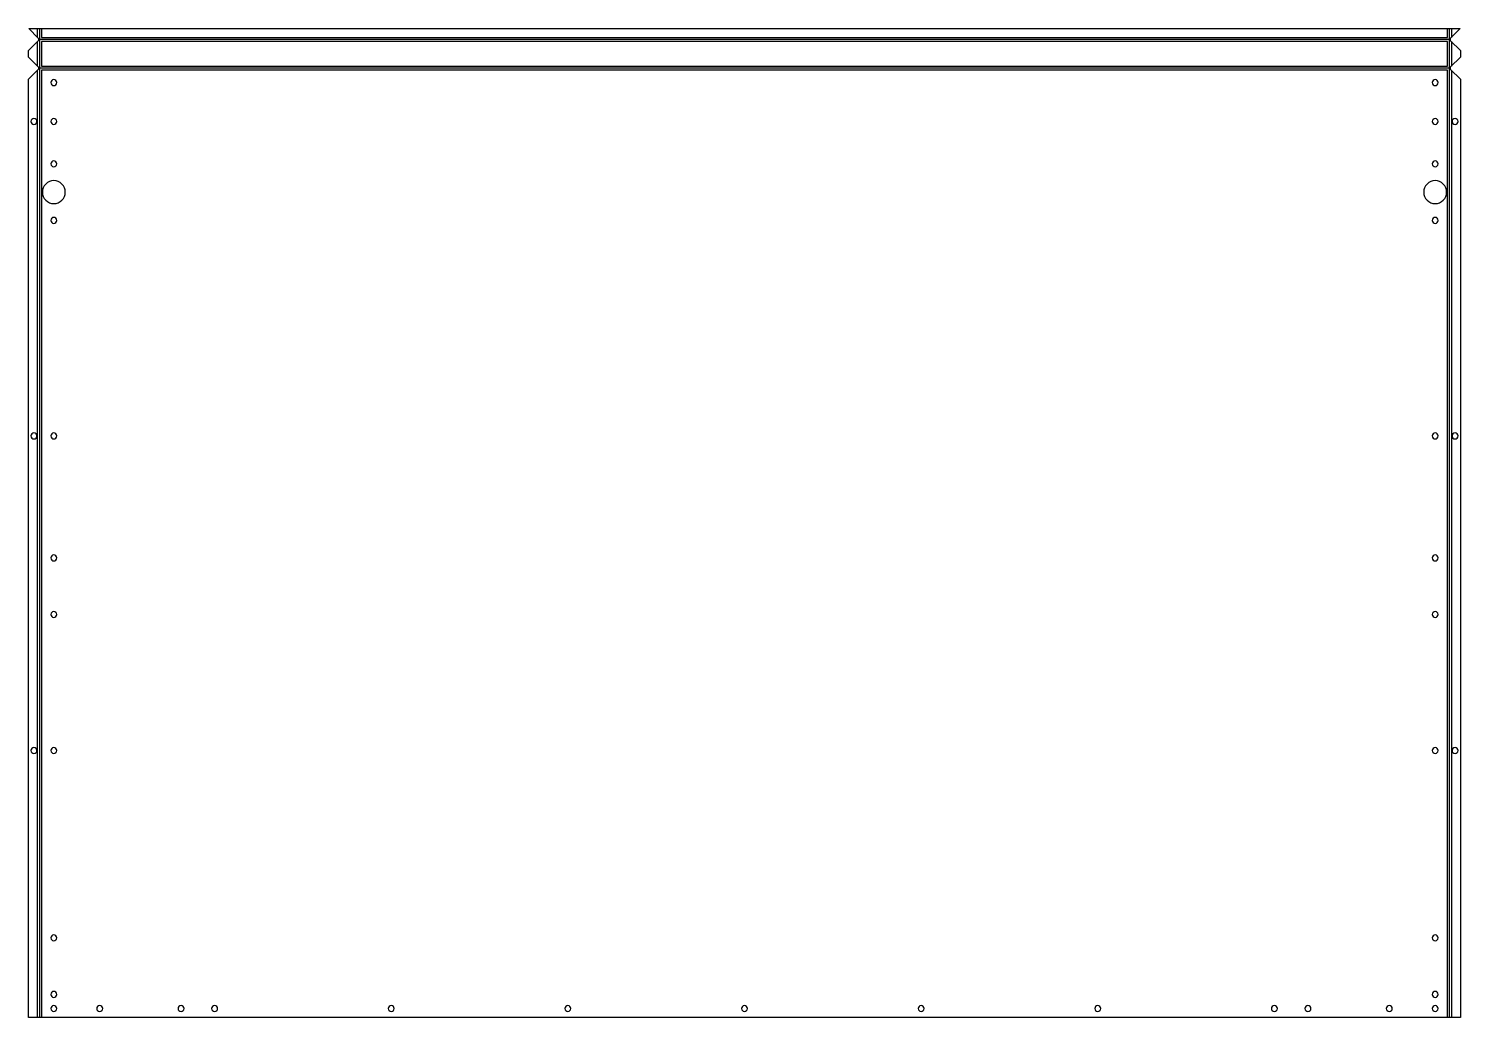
# Model space of a CAD drawing. Header units: millimetres. Extents: x 0 to 811, y 0 to 560.
import ezdxf

# ---------------------------------------------------------------- set-up
doc = ezdxf.new("R2010")
doc.units = ezdxf.units.MM

msp = doc.modelspace()

# ---------------------------------------------------------------- linework, layer by layer
at = {"layer": 'BEND'}
for p, q in [((6.13, 559.52), (6.13, 553.39)), ((804.39, 553.39), (804.39, 559.52)), ((804.74, 553.39), (5.79, 553.39)), ((6.13, 553.39), (6.13, 537.13)), ((804.39, 537.13), (804.39, 553.39)), ((804.74, 537.13), (5.79, 537.13)), ((6.13, 537.13), (6.13, 0)), ((804.39, 0), (804.39, 537.13))]:
    msp.add_line(p, q, dxfattribs=at)
at = {"layer": 'BEND_EXTENT'}
for p, q in [((5, 554.59), (5, 559.52)), ((7.26, 559.52), (7.26, 554.52)), ((803.26, 554.52), (803.26, 559.52)), ((805.52, 559.52), (805.52, 554.59)), ((5, 538.33), (5, 552.19)), ((7.26, 554.52), (803.26, 554.52)), ((805.52, 552.19), (805.52, 538.33)), ((5, 0), (5, 535.93)), ((7.26, 536), (7.26, 0)), ((803.26, 536), (7.26, 536)), ((803.26, 0), (803.26, 536)), ((805.52, 535.93), (805.52, 0))]:
    msp.add_line(p, q, dxfattribs=at)
msp.add_lwpolyline([(803.26, 538.26), (803.26, 552.26), (7.26, 552.26), (7.26, 538.26)], close=True, dxfattribs=at)
at = {"layer": 'INTERIOR_PROFILES', "extrusion": (0, 0, -1)}
for centre, radius in [((-14.26, 529), 1.7), ((-796.26, 529), 1.7), ((-3, 507), 1.7), ((-14.26, 507), 1.7), ((-796.26, 507), 1.7), ((-807.52, 507), 1.7), ((-14.26, 483), 1.7), ((-796.26, 483), 1.7), ((-14.26, 467), 6.5), ((-796.26, 467), 6.5), ((-14.26, 451), 1.7), ((-796.26, 451), 1.7), ((-3, 329), 1.7), ((-14.26, 329), 1.7), ((-796.26, 329), 1.7), ((-807.52, 329), 1.7), ((-14.26, 260), 1.7), ((-796.26, 260), 1.7), ((-14.26, 228), 1.7), ((-796.26, 228), 1.7), ((-3, 151), 1.7), ((-14.26, 151), 1.7), ((-796.26, 151), 1.7), ((-807.52, 151), 1.7), ((-14.26, 45), 1.7), ((-796.26, 45), 1.7), ((-14.26, 13), 1.7), ((-796.26, 13), 1.7), ((-14.26, 5), 1.7), ((-40.26, 5), 1.7), ((-86.26, 5), 1.7), ((-105.26, 5), 1.7), ((-205.26, 5), 1.7), ((-305.26, 5), 1.7), ((-405.26, 5), 1.7), ((-505.26, 5), 1.7), ((-605.26, 5), 1.7), ((-705.26, 5), 1.7), ((-724.26, 5), 1.7), ((-770.26, 5), 1.7), ((-796.26, 5), 1.7)]:
    msp.add_circle(centre, radius, dxfattribs=at)
at = {"layer": 'OUTER_PROFILES'}
msp.add_lwpolyline([(805.03, 554.1, 0.414214), (805.03, 552.69), (810.52, 547.19), (810.52, 543.33), (805.03, 537.84, 0.414214), (805.03, 536.42), (810.52, 530.93), (810.52, 0), (0, 0), (0, 530.93), (5.49, 536.42, 0.414214), (5.49, 537.84), (0, 543.33), (0, 547.19), (5.49, 552.69, 0.414214), (5.49, 554.1), (0.07, 559.52), (810.45, 559.52)], format="xyb", close=True, dxfattribs=at)

doc.saveas('drawing.dxf')
